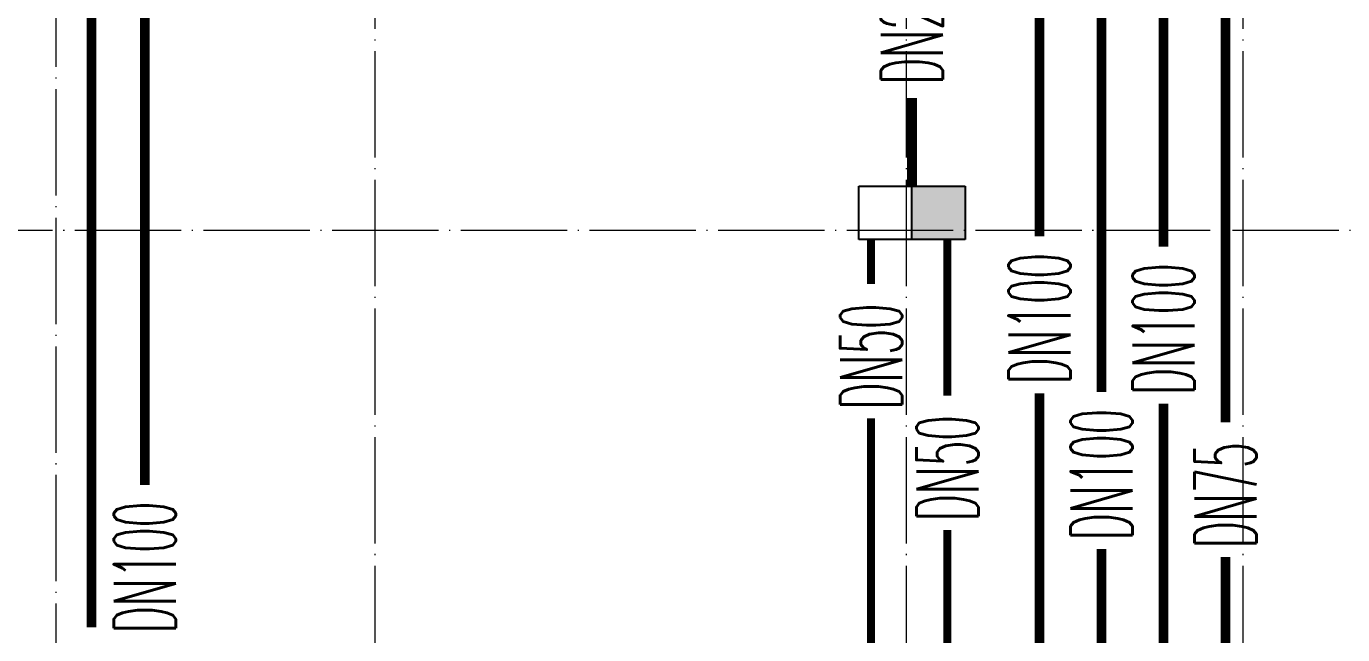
# Model space of a CAD drawing. Extents: x 27938 to 1042331, y -235042 to 1535213.
# Drawn here: x 682248 to 689678, y 685876 to 689310 of the extents above; entities that cross this region are included whole.
import ezdxf

# ---------------------------------------------------------------- set-up
doc = ezdxf.new("R2010")
doc.units = 0
doc.header["$LTSCALE"] = 1000
doc.header["$MEASUREMENT"] = 0
doc.linetypes.add('DOTE', pattern=[2.42, 2, -0.2, 0.02, -0.2])
doc.layers.add('DOTE', color=19, linetype='DOTE', lineweight=9)
for name, color, linetype in [('PIPE-凝结', 150, 'N'), ('PIPE-污水', 2, 'W'), ('PIPE-雨水', 4, 'Y'), ('PIPE-餐饮排水', 41, 'P'), ('TEXT_凝结', 7, 'Continuous'), ('TEXT_污水', 7, 'Continuous'), ('TEXT_雨水', 7, 'Continuous'), ('TEXT_餐饮排水', 7, 'Continuous'), ('TWT_雨水口', 4, 'Continuous')]:
    doc.layers.add(name, color=color, linetype=linetype)
doc.styles.add('_TWT_PIPEDN', font='SIMPLEX.shx', dxfattribs={"width": 0.6, "oblique": 10, "height": 3, "bigfont": 'HZTXT.shx'})
doc.styles.get("Standard").update_dxf_attribs({"font": 'gbenor.shx', "bigfont": 'gbcbig.shx'})
doc.linetypes.add('N', pattern='A,3,-0.2,["N",Standard,S=0.25,R=0,X=-0.1,Y=-0.115],-0.2', length=3.4)
doc.linetypes.add('P', pattern='A,3,-0.2,["P",Standard,S=0.25,R=0,X=-0.1,Y=-0.115],-0.2', length=3.4)
doc.linetypes.add('W', pattern='A,3,-0.2,["W",Standard,S=0.25,R=0,X=-0.1,Y=-0.115],-0.2', length=3.4)
doc.linetypes.add('Y', pattern='A,3,-0.2,["Y",Standard,S=0.25,R=0,X=-0.1,Y=-0.115],-0.2', length=3.4)

# ---------------------------------------------------------------- blocks, each defined once
blk = doc.blocks.new('HFTHFFGHFH')
at = {"layer": 'DOTE', "linetype": 'DOTE', "ltscale": 0.3}
for p, q in [((536316.6, 594448.8), (536316.6, 612948.8)), ((538116.6, 602648.8), (538116.6, 612948.8)), ((541116.6, 602648.8), (541116.6, 612948.8)), ((543016.6, 602648.8), (543016.6, 612948.8)), ((587116.6, 610948.8), (534316.6, 610948.8))]:
    blk.add_line(p, q, dxfattribs=at)
blk = doc.blocks.new('$TwtSys$00000424')
for p, q in [((-500, 250), (500, 250)), ((-500, -250), (-500, 250)), ((0, -250), (0, 250)), ((500, 250), (500, -250)), ((500, -250), (-500, -250))]:
    blk.add_line(p, q)
blk.add_solid([(0, 250), (500, 250), (0, -250), (500, -250)])

msp = doc.modelspace()

# ---------------------------------------------------------------- linework, layer by layer
at = {"layer": 'PIPE-凝结', "const_width": 45}
for points in [[(687016.3, 687855.1), (687016.3, 688107.2)], [(687446.6, 687224.8), (687446.6, 688107.2)], [(687016.3, 682857.8), (687016.3, 687097.2)], [(687446.6, 682837.2), (687446.6, 686466.8)]]:
    msp.add_lwpolyline(points, dxfattribs=at)
at = {"layer": 'PIPE-污水', "const_width": 55}
for points in [[(688316.6, 687244.8), (688316.6, 689897.5)], [(682616.6, 685917), (682616.6, 689886.4)], [(682916.7, 686720.3), (682916.7, 689886.4)], [(687966.6, 688124.4), (687966.6, 689732.2)], [(687966.6, 682327.2), (687966.6, 687238.5)], [(688316.6, 682454.7), (688316.6, 686358.8)]]:
    msp.add_lwpolyline(points, dxfattribs=at)
at = {"layer": 'PIPE-雨水', "const_width": 55}
msp.add_lwpolyline([(687246.8, 688407.2), (687246.8, 688904.6)], dxfattribs=at)
at = {"layer": 'PIPE-餐饮排水', "const_width": 55}
for points in [[(688666.6, 688065.8), (688666.6, 689897.5)], [(689016.6, 687075.1), (689016.6, 689732.2)], [(688666.6, 682357.2), (688666.6, 687179.8)], [(689016.6, 684107.2), (689016.6, 686313.4)]]:
    msp.add_lwpolyline(points, dxfattribs=at)

# ---------------------------------------------------------------- block references
msp.add_blockref('HFTHFFGHFH', (146100, 77208.4))
at = {"layer": 'TWT_雨水口', "xscale": 0.6, "yscale": 0.6, "zscale": 0.6}
msp.add_blockref('$TwtSys$00000424', (687246.8, 688257.2), dxfattribs=at)

# ---------------------------------------------------------------- texts
at = {"layer": 'TEXT_凝结', "style": '_TWT_PIPEDN', "width": 0.48}
for p in [(687191.3, 687147.2), (687621.6, 686516.8)]:
    msp.add_text('DN50', height=350, rotation=90, dxfattribs=at).set_placement(p)
at = {"layer": 'TEXT_污水', "style": '_TWT_PIPEDN', "width": 0.48}
for p in [(688141.6, 687288.5), (688491.6, 686408.8), (683091.7, 685884.3)]:
    msp.add_text('DN100', height=350, rotation=90, dxfattribs=at).set_placement(p)
at = {"layer": 'TEXT_雨水', "style": '_TWT_PIPEDN', "width": 0.48}
msp.add_text('DN200', height=350, rotation=90, dxfattribs=at).set_placement((687421.8, 688980.7))
at = {"layer": 'TEXT_餐饮排水', "style": '_TWT_PIPEDN', "width": 0.48}
for s, p in [('DN100', (688841.6, 687229.8)), ('DN75', (689191.6, 686363.4))]:
    msp.add_text(s, height=350, rotation=90, dxfattribs=at).set_placement(p)

doc.saveas('drawing.dxf')
